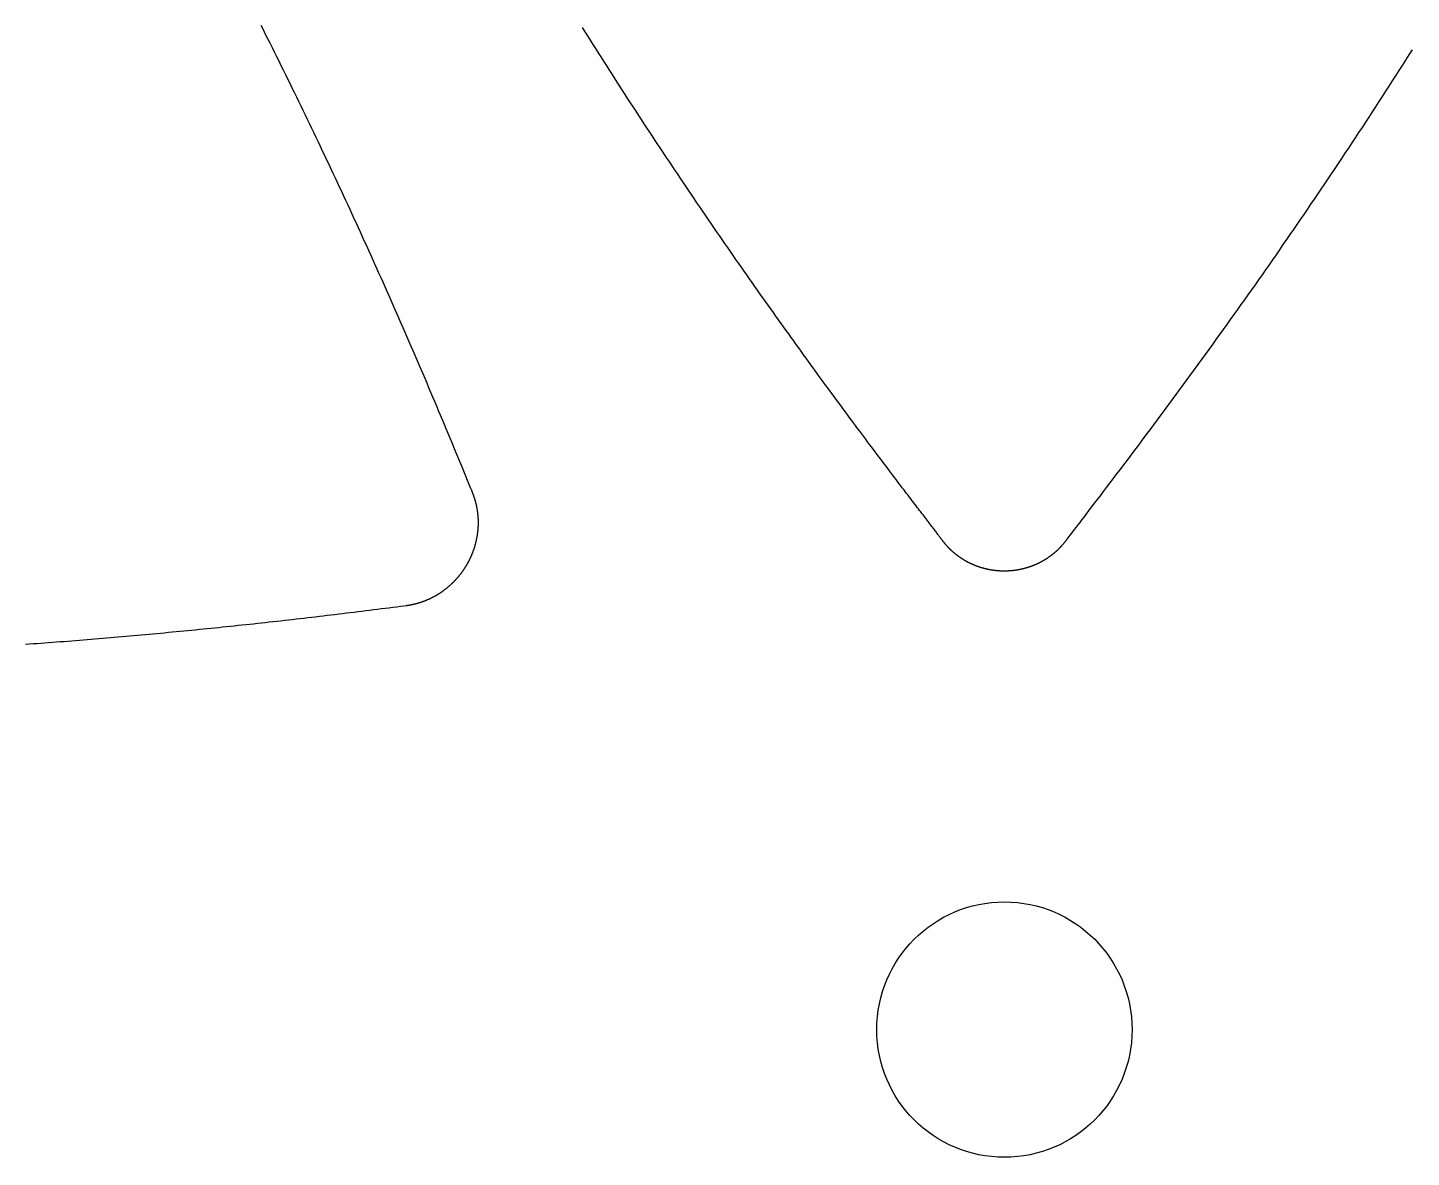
# Model space of a CAD drawing. Extents: x -3 to 136, y 0 to 121.
# Drawn here: x 38.52 to 54.78, y 30.37 to 43.64 of the extents above; entities that cross this region are included whole.
import ezdxf

# ---------------------------------------------------------------- set-up
doc = ezdxf.new("R2010")
doc.units = 0
doc.layers.get('0').update_dxf_attribs({"linetype": 'CONTINUOUS'})

msp = doc.modelspace()

# ---------------------------------------------------------------- linework, layer by layer
for points in [[(41.2613, 43.6659, 0), (41.2877, 43.6135, 0), (41.3141, 43.561, 0), (41.3405, 43.5086, 0), (41.3668, 43.456, 0), (41.3931, 43.4035, 0), (41.4194, 43.3509, 0), (41.4456, 43.2983, 0), (41.4718, 43.2456, 0), (41.4979, 43.193, 0), (41.5239, 43.1404, 0), (41.5499, 43.0877, 0), (41.5758, 43.0351, 0), (41.6017, 42.9824, 0), (41.6276, 42.9297, 0), (41.6534, 42.877, 0), (41.6791, 42.8243, 0), (41.7048, 42.7716, 0), (41.7304, 42.7189, 0), (41.756, 42.6662, 0), (41.7815, 42.6134, 0), (41.807, 42.5607, 0), (41.8325, 42.5079, 0), (41.8578, 42.4551, 0), (41.8832, 42.4023, 0), (41.9085, 42.3495, 0), (41.9337, 42.2967, 0), (41.9589, 42.2439, 0), (41.984, 42.191, 0), (42.0091, 42.1381, 0), (42.0342, 42.0852, 0), (42.0592, 42.0323, 0), (42.0841, 41.9794, 0), (42.109, 41.9265, 0), (42.1339, 41.8735, 0), (42.1587, 41.8205, 0), (42.1835, 41.7675, 0), (42.2082, 41.7145, 0), (42.2329, 41.6615, 0), (42.2576, 41.6084, 0), (42.2821, 41.5553, 0), (42.3067, 41.5022, 0), (42.3312, 41.4491, 0), (42.3557, 41.396, 0), (42.3801, 41.3428, 0), (42.4045, 41.2896, 0), (42.4288, 41.2364, 0), (42.4531, 41.1831, 0), (42.4774, 41.1299, 0), (42.5016, 41.0766, 0), (42.5258, 41.0233, 0), (42.5499, 40.9699, 0), (42.574, 40.9165, 0), (42.598, 40.8631, 0), (42.6221, 40.8097, 0), (42.646, 40.7563, 0), (42.67, 40.7028, 0), (42.6939, 40.6493, 0), (42.7177, 40.5957, 0), (42.7416, 40.5421, 0), (42.7653, 40.4885, 0), (42.7891, 40.4349, 0), (42.8128, 40.3812, 0), (42.8365, 40.3275, 0), (42.8601, 40.2738, 0), (42.8837, 40.2201, 0), (42.9073, 40.1663, 0), (42.9308, 40.1124, 0), (42.9543, 40.0586, 0), (42.9778, 40.0047, 0), (43.0012, 39.9507, 0), (43.0246, 39.8968, 0), (43.0479, 39.8428, 0), (43.0713, 39.7887, 0), (43.0946, 39.7347, 0), (43.1178, 39.6805, 0), (43.141, 39.6264, 0), (43.1642, 39.5722, 0), (43.1874, 39.518, 0), (43.2105, 39.4637, 0), (43.2336, 39.4094, 0), (43.2566, 39.3552, 0), (43.2795, 39.3013, 0), (43.3022, 39.2476, 0), (43.3248, 39.1941, 0), (43.3473, 39.1407, 0), (43.3697, 39.0873, 0), (43.3921, 39.0339, 0), (43.4144, 38.9805, 0), (43.4368, 38.927, 0), (43.4592, 38.8733, 0), (43.4816, 38.8194, 0), (43.5041, 38.7652, 0), (43.5267, 38.7107, 0), (43.5494, 38.6557, 0), (43.5723, 38.6004, 0), (43.5953, 38.5446, 0), (43.6184, 38.4882, 0), (43.6418, 38.4312, 0), (43.6654, 38.3736, 0), (43.6876, 38.3195, 0), (43.7067, 38.2727, 0), (43.7228, 38.2334, 0), (43.7357, 38.2018, 0), (43.7453, 38.1782, 0)], [(49.2643, 37.6225, 0), (49.2614, 37.6266, 0), (49.2581, 37.6311, 0), (49.2544, 37.6361, 0), (49.2504, 37.6416, 0), (49.2459, 37.6476, 0), (49.241, 37.654, 0), (49.2358, 37.661, 0), (49.2302, 37.6684, 0), (49.2243, 37.6762, 0), (49.2179, 37.6846, 0), (49.2112, 37.6934, 0), (49.2041, 37.7027, 0), (49.1967, 37.7125, 0), (49.1889, 37.7227, 0), (49.1807, 37.7333, 0), (49.1722, 37.7445, 0), (49.1633, 37.7561, 0), (49.1541, 37.7681, 0), (49.1445, 37.7806, 0), (49.1346, 37.7935, 0), (49.1243, 37.8069, 0), (49.1137, 37.8207, 0), (49.1028, 37.835, 0), (49.0915, 37.8497, 0), (49.0799, 37.8649, 0), (49.0679, 37.8805, 0), (49.0556, 37.8965, 0), (49.043, 37.9129, 0), (49.0301, 37.9298, 0), (49.0169, 37.9471, 0), (49.0033, 37.9648, 0), (48.9894, 37.9829, 0), (48.9752, 38.0015, 0), (48.9607, 38.0205, 0), (48.9458, 38.0399, 0), (48.9307, 38.0597, 0), (48.9153, 38.0799, 0), (48.8995, 38.1005, 0), (48.8835, 38.1215, 0), (48.8671, 38.1429, 0), (48.8505, 38.1648, 0), (48.8336, 38.187, 0), (48.8164, 38.2096, 0), (48.7989, 38.2326, 0), (48.7811, 38.256, 0), (48.763, 38.2798, 0), (48.7446, 38.304, 0), (48.726, 38.3286, 0), (48.7071, 38.3535, 0), (48.6879, 38.3789, 0), (48.6685, 38.4046, 0), (48.6487, 38.4306, 0), (48.6288, 38.4571, 0), (48.6085, 38.4839, 0), (48.588, 38.5111, 0), (48.5672, 38.5387, 0), (48.5462, 38.5666, 0), (48.5249, 38.5949, 0), (48.5034, 38.6235, 0), (48.4816, 38.6525, 0), (48.4596, 38.6819, 0), (48.4373, 38.7116, 0), (48.4148, 38.7417, 0), (48.3921, 38.7721, 0), (48.3691, 38.8028, 0), (48.3459, 38.8339, 0), (48.3224, 38.8654, 0), (48.2988, 38.8971, 0), (48.2749, 38.9292, 0), (48.2507, 38.9617, 0), (48.2264, 38.9945, 0), (48.2018, 39.0276, 0), (48.177, 39.061, 0), (48.152, 39.0948, 0), (48.1268, 39.1289, 0), (48.1014, 39.1633, 0), (48.0758, 39.198, 0), (48.05, 39.233, 0), (48.0239, 39.2684, 0), (47.9977, 39.3041, 0), (47.9713, 39.34, 0), (47.9446, 39.3763, 0), (47.9178, 39.4129, 0), (47.8908, 39.4498, 0), (47.8636, 39.487, 0), (47.8363, 39.5245, 0), (47.8087, 39.5623, 0), (47.781, 39.6003, 0), (47.753, 39.6387, 0), (47.725, 39.6774, 0), (47.6967, 39.7163, 0), (47.6683, 39.7555, 0), (47.6397, 39.795, 0), (47.6109, 39.8348, 0), (47.582, 39.8749, 0), (47.5529, 39.9152, 0), (47.5236, 39.9558, 0), (47.4942, 39.9967, 0), (47.4647, 40.0379, 0), (47.435, 40.0793, 0), (47.4051, 40.121, 0), (47.3751, 40.1629, 0), (47.345, 40.2051, 0), (47.3147, 40.2476, 0), (47.2843, 40.2903, 0), (47.2537, 40.3332, 0), (47.2231, 40.3765, 0), (47.1922, 40.4199, 0), (47.1613, 40.4636, 0), (47.1302, 40.5076, 0), (47.099, 40.5518, 0), (47.0677, 40.5962, 0), (47.0363, 40.6409, 0), (47.0047, 40.6858, 0), (46.9731, 40.7309, 0), (46.9413, 40.7763, 0), (46.9094, 40.8219, 0), (46.8774, 40.8677, 0), (46.8453, 40.9137, 0), (46.8132, 40.96, 0), (46.7809, 41.0064, 0), (46.7485, 41.0531, 0), (46.716, 41.1, 0), (46.6834, 41.1471, 0), (46.6508, 41.1945, 0), (46.618, 41.242, 0), (46.5852, 41.2897, 0), (46.5523, 41.3377, 0), (46.5193, 41.3858, 0), (46.4862, 41.4341, 0), (46.4531, 41.4827, 0), (46.4199, 41.5314, 0), (46.3867, 41.5801, 0), (46.3536, 41.6288, 0), (46.3206, 41.6775, 0), (46.2876, 41.7263, 0), (46.2547, 41.775, 0), (46.2218, 41.8238, 0), (46.1889, 41.8726, 0), (46.1562, 41.9214, 0), (46.1234, 41.9702, 0), (46.0908, 42.019, 0), (46.0582, 42.0678, 0), (46.0256, 42.1166, 0), (45.9931, 42.1655, 0), (45.9606, 42.2143, 0), (45.9282, 42.2632, 0), (45.8959, 42.312, 0), (45.8636, 42.3609, 0), (45.8313, 42.4098, 0), (45.7991, 42.4587, 0), (45.767, 42.5077, 0), (45.7349, 42.5566, 0), (45.7029, 42.6056, 0), (45.6709, 42.6545, 0), (45.639, 42.7035, 0), (45.6071, 42.7525, 0), (45.5752, 42.8015, 0), (45.5435, 42.8505, 0), (45.5117, 42.8996, 0), (45.48, 42.9486, 0), (45.4484, 42.9977, 0), (45.4168, 43.0468, 0), (45.3853, 43.0959, 0), (45.3538, 43.145, 0), (45.3224, 43.1941, 0), (45.291, 43.2433, 0), (45.2597, 43.2924, 0), (45.2284, 43.3416, 0), (45.1972, 43.3908, 0), (45.166, 43.44, 0), (45.1349, 43.4892, 0), (45.1038, 43.5385, 0), (45.0728, 43.5877, 0), (45.0418, 43.637, 0)], [(54.7904, 43.3759, 0), (54.7517, 43.315, 0), (54.713, 43.254, 0), (54.6742, 43.1932, 0), (54.6353, 43.1323, 0), (54.5963, 43.0714, 0), (54.5572, 43.0106, 0), (54.518, 42.9498, 0), (54.4788, 42.889, 0), (54.4395, 42.8283, 0), (54.4001, 42.7675, 0), (54.3606, 42.7068, 0), (54.3211, 42.6461, 0), (54.2814, 42.5854, 0), (54.2417, 42.5247, 0), (54.2019, 42.464, 0), (54.162, 42.4034, 0), (54.122, 42.3428, 0), (54.0819, 42.2821, 0), (54.0418, 42.2215, 0), (54.0016, 42.161, 0), (53.9613, 42.1005, 0), (53.9211, 42.0402, 0), (53.8808, 41.98, 0), (53.8405, 41.9198, 0), (53.8002, 41.8598, 0), (53.7599, 41.7999, 0), (53.7195, 41.7401, 0), (53.6791, 41.6804, 0), (53.6387, 41.6207, 0), (53.5983, 41.5611, 0), (53.5578, 41.5017, 0), (53.5173, 41.4423, 0), (53.4767, 41.3829, 0), (53.4361, 41.3237, 0), (53.3954, 41.2645, 0), (53.3547, 41.2054, 0), (53.314, 41.1463, 0), (53.2732, 41.0873, 0), (53.2323, 41.0283, 0), (53.1914, 40.9694, 0), (53.1504, 40.9106, 0), (53.1094, 40.8518, 0), (53.0683, 40.793, 0), (53.0271, 40.7343, 0), (52.9859, 40.6755, 0), (52.9446, 40.6169, 0), (52.9033, 40.5582, 0), (52.8618, 40.4996, 0), (52.8203, 40.441, 0), (52.7787, 40.3824, 0), (52.737, 40.3238, 0), (52.6953, 40.2652, 0), (52.6535, 40.2067, 0), (52.6115, 40.1481, 0), (52.5695, 40.0895, 0), (52.5274, 40.031, 0), (52.4852, 39.9724, 0), (52.4429, 39.9138, 0), (52.4005, 39.8552, 0), (52.358, 39.7965, 0), (52.3155, 39.7379, 0), (52.2728, 39.6792, 0), (52.23, 39.6205, 0), (52.1871, 39.5617, 0), (52.144, 39.503, 0), (52.1009, 39.4442, 0), (52.0576, 39.3853, 0), (52.0143, 39.3264, 0), (51.9708, 39.2674, 0), (51.9272, 39.2084, 0), (51.8835, 39.1493, 0), (51.8396, 39.0902, 0), (51.7956, 39.031, 0), (51.7515, 38.9717, 0), (51.7072, 38.9124, 0), (51.6629, 38.853, 0), (51.6183, 38.7935, 0), (51.5737, 38.7339, 0), (51.5289, 38.6743, 0), (51.4843, 38.615, 0), (51.4405, 38.5569, 0), (51.3975, 38.4999, 0), (51.3554, 38.4442, 0), (51.3142, 38.3897, 0), (51.2739, 38.3367, 0), (51.2347, 38.285, 0), (51.1966, 38.2347, 0), (51.1595, 38.186, 0), (51.1236, 38.1389, 0), (51.0889, 38.0933, 0), (51.0555, 38.0495, 0), (51.0234, 38.0074, 0), (50.9926, 37.9671, 0), (50.9632, 37.9286, 0), (50.9353, 37.8921, 0), (50.9088, 37.8575, 0), (50.884, 37.8249, 0), (50.8607, 37.7944, 0), (50.839, 37.7661, 0), (50.8191, 37.7399, 0), (50.8008, 37.716, 0), (50.7844, 37.6943, 0), (50.7698, 37.675, 0), (50.7571, 37.6582, 0), (50.7463, 37.6437, 0), (50.7375, 37.6319, 0), (50.7307, 37.6225, 0)], [(43.7453, 38.1782, 0), (43.7471, 38.1739, 0), (43.7488, 38.1696, 0), (43.7505, 38.1653, 0), (43.7522, 38.161, 0), (43.7538, 38.1566, 0), (43.7555, 38.1523, 0), (43.7571, 38.1479, 0), (43.7587, 38.1436, 0), (43.7603, 38.1392, 0), (43.7618, 38.1349, 0), (43.7633, 38.1305, 0), (43.7648, 38.1261, 0), (43.7663, 38.1217, 0), (43.7678, 38.1173, 0), (43.7692, 38.1129, 0), (43.7706, 38.1085, 0), (43.772, 38.1041, 0), (43.7734, 38.0997, 0), (43.7747, 38.0953, 0), (43.7761, 38.0908, 0), (43.7774, 38.0864, 0), (43.7786, 38.0819, 0), (43.7799, 38.0775, 0), (43.7811, 38.073, 0), (43.7824, 38.0686, 0), (43.7835, 38.0641, 0), (43.7847, 38.0596, 0), (43.7859, 38.0551, 0), (43.787, 38.0506, 0), (43.7881, 38.0461, 0), (43.7892, 38.0416, 0), (43.7902, 38.0371, 0), (43.7912, 38.0326, 0), (43.7923, 38.0281, 0), (43.7932, 38.0236, 0), (43.7942, 38.0191, 0), (43.7952, 38.0145, 0), (43.7961, 38.01, 0), (43.797, 38.0055, 0), (43.7979, 38.0009, 0), (43.7987, 37.9964, 0), (43.7995, 37.9918, 0), (43.8003, 37.9873, 0), (43.8011, 37.9827, 0), (43.8019, 37.9781, 0), (43.8026, 37.9736, 0), (43.8034, 37.969, 0), (43.8041, 37.9644, 0), (43.8047, 37.9598, 0), (43.8054, 37.9552, 0), (43.806, 37.9506, 0), (43.8066, 37.9461, 0), (43.8072, 37.9415, 0), (43.8078, 37.9369, 0), (43.8083, 37.9323, 0), (43.8088, 37.9276, 0), (43.8093, 37.923, 0), (43.8098, 37.9184, 0), (43.8102, 37.9138, 0), (43.8107, 37.9092, 0), (43.8111, 37.9046, 0), (43.8115, 37.9, 0), (43.8118, 37.8953, 0), (43.8122, 37.8907, 0), (43.8125, 37.8861, 0), (43.8128, 37.8814, 0), (43.813, 37.8768, 0), (43.8133, 37.8722, 0), (43.8135, 37.8675, 0), (43.8137, 37.8629, 0), (43.8139, 37.8583, 0), (43.8141, 37.8536, 0), (43.8142, 37.849, 0), (43.8143, 37.8443, 0), (43.8144, 37.8397, 0), (43.8145, 37.8351, 0), (43.8145, 37.8304, 0), (43.8145, 37.8258, 0), (43.8145, 37.8212, 0), (43.8145, 37.8165, 0), (43.8145, 37.8119, 0), (43.8144, 37.8072, 0), (43.8143, 37.8026, 0), (43.8142, 37.798, 0), (43.8141, 37.7933, 0), (43.8139, 37.7887, 0), (43.8138, 37.7841, 0), (43.8136, 37.7795, 0), (43.8133, 37.7748, 0), (43.8131, 37.7702, 0), (43.8128, 37.7656, 0), (43.8126, 37.7609, 0), (43.8123, 37.7563, 0), (43.8119, 37.7517, 0), (43.8116, 37.7471, 0), (43.8112, 37.7425, 0), (43.8108, 37.7379, 0), (43.8104, 37.7332, 0), (43.8099, 37.7286, 0), (43.8095, 37.724, 0), (43.809, 37.7194, 0), (43.8085, 37.7148, 0), (43.808, 37.7102, 0), (43.8074, 37.7056, 0), (43.8069, 37.701, 0), (43.8063, 37.6964, 0), (43.8056, 37.6918, 0), (43.805, 37.6872, 0), (43.8044, 37.6826, 0), (43.8037, 37.6781, 0), (43.803, 37.6735, 0), (43.8023, 37.6689, 0), (43.8015, 37.6643, 0), (43.8007, 37.6598, 0), (43.8, 37.6552, 0), (43.7992, 37.6506, 0), (43.7983, 37.6461, 0), (43.7975, 37.6415, 0), (43.7966, 37.637, 0), (43.7957, 37.6324, 0), (43.7948, 37.6279, 0), (43.7939, 37.6233, 0), (43.7929, 37.6188, 0), (43.7919, 37.6143, 0), (43.7909, 37.6097, 0), (43.7899, 37.6052, 0), (43.7889, 37.6007, 0), (43.7878, 37.5962, 0), (43.7867, 37.5917, 0), (43.7856, 37.5872, 0), (43.7845, 37.5826, 0), (43.7833, 37.5782, 0), (43.7821, 37.5737, 0), (43.781, 37.5692, 0), (43.7797, 37.5647, 0), (43.7785, 37.5602, 0), (43.7773, 37.5557, 0), (43.776, 37.5513, 0), (43.7747, 37.5468, 0), (43.7734, 37.5424, 0), (43.772, 37.5379, 0), (43.7707, 37.5335, 0), (43.7693, 37.529, 0), (43.7679, 37.5246, 0), (43.7665, 37.5202, 0), (43.765, 37.5158, 0), (43.7636, 37.5114, 0), (43.7621, 37.507, 0), (43.7606, 37.5026, 0), (43.7591, 37.4982, 0), (43.7575, 37.4938, 0), (43.756, 37.4895, 0), (43.7544, 37.4851, 0), (43.7528, 37.4808, 0), (43.7511, 37.4764, 0), (43.7495, 37.4721, 0), (43.7478, 37.4678, 0), (43.7462, 37.4634, 0), (43.7445, 37.4591, 0), (43.7427, 37.4548, 0), (43.741, 37.4505, 0), (43.7392, 37.4463, 0), (43.7374, 37.442, 0), (43.7356, 37.4377, 0), (43.7338, 37.4334, 0), (43.732, 37.4292, 0), (43.7301, 37.425, 0), (43.7282, 37.4207, 0), (43.7263, 37.4165, 0), (43.7244, 37.4123, 0), (43.7225, 37.4081, 0), (43.7205, 37.4039, 0), (43.7186, 37.3997, 0), (43.7166, 37.3955, 0), (43.7145, 37.3913, 0), (43.7125, 37.3872, 0), (43.7105, 37.383, 0), (43.7084, 37.3789, 0), (43.7063, 37.3748, 0), (43.7042, 37.3706, 0), (43.7021, 37.3665, 0), (43.6999, 37.3624, 0), (43.6977, 37.3583, 0), (43.6956, 37.3543, 0), (43.6933, 37.3502, 0), (43.6911, 37.3461, 0), (43.6889, 37.3421, 0), (43.6866, 37.338, 0), (43.6843, 37.334, 0), (43.682, 37.33, 0), (43.6797, 37.326, 0), (43.6774, 37.322, 0), (43.675, 37.318, 0), (43.6727, 37.314, 0), (43.6703, 37.3101, 0), (43.6679, 37.3061, 0), (43.6654, 37.3022, 0), (43.663, 37.2982, 0), (43.6605, 37.2943, 0), (43.658, 37.2904, 0), (43.6555, 37.2865, 0), (43.653, 37.2826, 0), (43.6505, 37.2787, 0), (43.6479, 37.2749, 0), (43.6453, 37.271, 0), (43.6427, 37.2672, 0), (43.6401, 37.2633, 0), (43.6375, 37.2595, 0), (43.6349, 37.2557, 0), (43.6322, 37.2519, 0), (43.6295, 37.2481, 0), (43.6268, 37.2443, 0), (43.6241, 37.2406, 0), (43.6214, 37.2368, 0), (43.6186, 37.2331, 0), (43.6158, 37.2294, 0), (43.613, 37.2257, 0), (43.6102, 37.222, 0), (43.6074, 37.2183, 0), (43.6046, 37.2146, 0), (43.6017, 37.2109, 0), (43.5988, 37.2073, 0), (43.5959, 37.2037, 0), (43.593, 37.2, 0), (43.5901, 37.1964, 0), (43.5872, 37.1928, 0), (43.5842, 37.1893, 0), (43.5812, 37.1857, 0), (43.5782, 37.1821, 0), (43.5752, 37.1786, 0), (43.5722, 37.1751, 0), (43.5692, 37.1716, 0), (43.5661, 37.1681, 0), (43.563, 37.1646, 0), (43.56, 37.1611, 0), (43.5569, 37.1577, 0), (43.5537, 37.1543, 0), (43.5506, 37.1508, 0), (43.5475, 37.1474, 0), (43.5443, 37.1441, 0), (43.5411, 37.1407, 0), (43.5379, 37.1373, 0), (43.5347, 37.134, 0), (43.5315, 37.1307, 0), (43.5282, 37.1273, 0), (43.525, 37.124, 0), (43.5217, 37.1208, 0), (43.5184, 37.1175, 0), (43.5151, 37.1143, 0), (43.5118, 37.111, 0), (43.5085, 37.1078, 0), (43.5051, 37.1046, 0), (43.5018, 37.1014, 0), (43.4984, 37.0982, 0), (43.495, 37.0951, 0), (43.4916, 37.0919, 0), (43.4882, 37.0888, 0), (43.4848, 37.0857, 0), (43.4813, 37.0826, 0), (43.4779, 37.0795, 0), (43.4744, 37.0765, 0), (43.4709, 37.0734, 0), (43.4674, 37.0704, 0), (43.4639, 37.0674, 0), (43.4604, 37.0644, 0), (43.4568, 37.0614, 0), (43.4532, 37.0585, 0), (43.4497, 37.0555, 0), (43.4461, 37.0526, 0), (43.4425, 37.0497, 0), (43.4389, 37.0468, 0), (43.4353, 37.0439, 0), (43.4316, 37.0411, 0), (43.428, 37.0382, 0), (43.4243, 37.0354, 0), (43.4206, 37.0326, 0), (43.4169, 37.0298, 0), (43.4132, 37.027, 0), (43.4095, 37.0243, 0), (43.4058, 37.0215, 0), (43.402, 37.0188, 0), (43.3982, 37.0161, 0), (43.3945, 37.0134, 0), (43.3907, 37.0108, 0), (43.3869, 37.0081, 0), (43.3831, 37.0055, 0), (43.3793, 37.0029, 0), (43.3754, 37.0003, 0), (43.3716, 36.9977, 0), (43.3677, 36.9951, 0), (43.3638, 36.9926, 0), (43.3599, 36.9901, 0), (43.356, 36.9876, 0), (43.3521, 36.9851, 0), (43.3482, 36.9826, 0), (43.3443, 36.9802, 0), (43.3403, 36.9777, 0), (43.3364, 36.9753, 0), (43.3324, 36.9729, 0), (43.3284, 36.9705, 0), (43.3244, 36.9682, 0), (43.3204, 36.9658, 0), (43.3164, 36.9635, 0), (43.3124, 36.9612, 0), (43.3083, 36.9589, 0), (43.3043, 36.9567, 0), (43.3002, 36.9544, 0), (43.2961, 36.9522, 0), (43.292, 36.95, 0), (43.288, 36.9478, 0), (43.2839, 36.9456, 0), (43.2797, 36.9435, 0), (43.2756, 36.9414, 0), (43.2715, 36.9393, 0), (43.2673, 36.9372, 0), (43.2632, 36.9351, 0), (43.259, 36.9331, 0), (43.2549, 36.931, 0), (43.2507, 36.929, 0), (43.2465, 36.9271, 0), (43.2423, 36.9251, 0), (43.2381, 36.9232, 0), (43.2339, 36.9212, 0), (43.2297, 36.9193, 0), (43.2254, 36.9175, 0), (43.2212, 36.9156, 0), (43.2169, 36.9138, 0), (43.2127, 36.9119, 0), (43.2084, 36.9101, 0), (43.2041, 36.9084, 0), (43.1999, 36.9066, 0), (43.1956, 36.9049, 0), (43.1913, 36.9032, 0), (43.187, 36.9015, 0), (43.1827, 36.8998, 0), (43.1783, 36.8981, 0), (43.174, 36.8965, 0), (43.1697, 36.8949, 0), (43.1653, 36.8933, 0), (43.161, 36.8918, 0), (43.1566, 36.8902, 0), (43.1522, 36.8887, 0), (43.1479, 36.8872, 0), (43.1435, 36.8857, 0), (43.1391, 36.8842, 0), (43.1347, 36.8828, 0), (43.1303, 36.8814, 0), (43.1259, 36.88, 0), (43.1215, 36.8786, 0), (43.1171, 36.8773, 0), (43.1126, 36.876, 0), (43.1082, 36.8746, 0), (43.1038, 36.8734, 0), (43.0993, 36.8721, 0), (43.0949, 36.8709, 0), (43.0904, 36.8696, 0), (43.0859, 36.8684, 0), (43.0815, 36.8673, 0), (43.077, 36.8661, 0), (43.0725, 36.865, 0), (43.068, 36.8639, 0), (43.0635, 36.8628, 0), (43.059, 36.8617, 0), (43.0545, 36.8607, 0), (43.05, 36.8597, 0), (43.0455, 36.8587, 0), (43.041, 36.8577, 0), (43.0364, 36.8568, 0), (43.0319, 36.8558, 0), (43.0274, 36.8549, 0), (43.0228, 36.854, 0), (43.0183, 36.8532, 0), (43.0137, 36.8523, 0), (43.0092, 36.8515, 0), (43.0046, 36.8507, 0), (43, 36.85, 0), (42.9955, 36.8492, 0), (42.9909, 36.8485, 0), (42.9863, 36.8478, 0), (42.9817, 36.8471, 0), (42.9771, 36.8465, 0), (42.9725, 36.8458, 0), (42.9679, 36.8452, 0)], [(50.7307, 37.6225, 0), (50.7281, 37.6189, 0), (50.7255, 37.6153, 0), (50.7228, 37.6117, 0), (50.7202, 37.6082, 0), (50.7175, 37.6046, 0), (50.7148, 37.6011, 0), (50.7121, 37.5976, 0), (50.7093, 37.594, 0), (50.7066, 37.5905, 0), (50.7038, 37.5871, 0), (50.701, 37.5836, 0), (50.6982, 37.5801, 0), (50.6954, 37.5767, 0), (50.6926, 37.5733, 0), (50.6897, 37.5699, 0), (50.6868, 37.5665, 0), (50.6839, 37.5631, 0), (50.681, 37.5597, 0), (50.6781, 37.5564, 0), (50.6751, 37.5531, 0), (50.6722, 37.5497, 0), (50.6692, 37.5464, 0), (50.6662, 37.5432, 0), (50.6632, 37.5399, 0), (50.6602, 37.5366, 0), (50.6571, 37.5334, 0), (50.6541, 37.5302, 0), (50.651, 37.527, 0), (50.6479, 37.5238, 0), (50.6448, 37.5206, 0), (50.6416, 37.5175, 0), (50.6385, 37.5143, 0), (50.6353, 37.5112, 0), (50.6322, 37.5081, 0), (50.629, 37.505, 0), (50.6258, 37.5019, 0), (50.6226, 37.4988, 0), (50.6193, 37.4958, 0), (50.6161, 37.4928, 0), (50.6128, 37.4898, 0), (50.6095, 37.4868, 0), (50.6062, 37.4838, 0), (50.6029, 37.4808, 0), (50.5996, 37.4779, 0), (50.5962, 37.4749, 0), (50.5929, 37.472, 0), (50.5895, 37.4691, 0), (50.5861, 37.4663, 0), (50.5827, 37.4634, 0), (50.5793, 37.4606, 0), (50.5758, 37.4577, 0), (50.5724, 37.4549, 0), (50.5689, 37.4521, 0), (50.5655, 37.4493, 0), (50.562, 37.4466, 0), (50.5585, 37.4438, 0), (50.5549, 37.4411, 0), (50.5514, 37.4384, 0), (50.5479, 37.4357, 0), (50.5443, 37.433, 0), (50.5407, 37.4304, 0), (50.5371, 37.4278, 0), (50.5335, 37.4251, 0), (50.5299, 37.4225, 0), (50.5263, 37.4199, 0), (50.5226, 37.4174, 0), (50.519, 37.4148, 0), (50.5153, 37.4123, 0), (50.5116, 37.4098, 0), (50.5079, 37.4073, 0), (50.5042, 37.4048, 0), (50.5005, 37.4024, 0), (50.4968, 37.3999, 0), (50.493, 37.3975, 0), (50.4893, 37.3951, 0), (50.4855, 37.3927, 0), (50.4817, 37.3903, 0), (50.4779, 37.388, 0), (50.4741, 37.3857, 0), (50.4703, 37.3834, 0), (50.4665, 37.3811, 0), (50.4626, 37.3788, 0), (50.4588, 37.3765, 0), (50.4549, 37.3743, 0), (50.4511, 37.3721, 0), (50.4472, 37.3699, 0), (50.4433, 37.3677, 0), (50.4394, 37.3656, 0), (50.4355, 37.3635, 0), (50.4316, 37.3613, 0), (50.4276, 37.3592, 0), (50.4237, 37.3572, 0), (50.4198, 37.3551, 0), (50.4158, 37.3531, 0), (50.4118, 37.3511, 0), (50.4078, 37.3491, 0), (50.4039, 37.3471, 0), (50.3999, 37.3451, 0), (50.3959, 37.3432, 0), (50.3918, 37.3413, 0), (50.3878, 37.3394, 0), (50.3838, 37.3375, 0), (50.3797, 37.3356, 0), (50.3757, 37.3338, 0), (50.3716, 37.332, 0), (50.3676, 37.3302, 0), (50.3635, 37.3284, 0), (50.3594, 37.3267, 0), (50.3553, 37.3249, 0), (50.3512, 37.3232, 0), (50.3471, 37.3215, 0), (50.343, 37.3198, 0), (50.3388, 37.3182, 0), (50.3347, 37.3165, 0), (50.3306, 37.3149, 0), (50.3264, 37.3133, 0), (50.3222, 37.3117, 0), (50.3181, 37.3102, 0), (50.3139, 37.3086, 0), (50.3097, 37.3071, 0), (50.3055, 37.3056, 0), (50.3013, 37.3042, 0), (50.2971, 37.3027, 0), (50.2929, 37.3013, 0), (50.2887, 37.2998, 0), (50.2845, 37.2984, 0), (50.2802, 37.2971, 0), (50.276, 37.2957, 0), (50.2717, 37.2944, 0), (50.2675, 37.2931, 0), (50.2632, 37.2918, 0), (50.2589, 37.2905, 0), (50.2547, 37.2893, 0), (50.2504, 37.288, 0), (50.2461, 37.2868, 0), (50.2418, 37.2856, 0), (50.2375, 37.2845, 0), (50.2332, 37.2833, 0), (50.2289, 37.2822, 0), (50.2245, 37.2811, 0), (50.2202, 37.28, 0), (50.2159, 37.2789, 0), (50.2116, 37.2779, 0), (50.2072, 37.2769, 0), (50.2029, 37.2759, 0), (50.1985, 37.2749, 0), (50.1941, 37.2739, 0), (50.1898, 37.273, 0), (50.1854, 37.2721, 0), (50.181, 37.2712, 0), (50.1767, 37.2703, 0), (50.1723, 37.2694, 0), (50.1679, 37.2686, 0), (50.1635, 37.2678, 0), (50.1591, 37.267, 0), (50.1547, 37.2662, 0), (50.1503, 37.2655, 0), (50.1459, 37.2648, 0), (50.1415, 37.2641, 0), (50.1371, 37.2634, 0), (50.1327, 37.2627, 0), (50.1283, 37.2621, 0), (50.1239, 37.2615, 0), (50.1195, 37.2609, 0), (50.1151, 37.2603, 0), (50.1107, 37.2597, 0), (50.1062, 37.2592, 0), (50.1018, 37.2587, 0), (50.0974, 37.2582, 0), (50.093, 37.2577, 0), (50.0885, 37.2573, 0), (50.0841, 37.2568, 0), (50.0797, 37.2564, 0), (50.0752, 37.256, 0), (50.0708, 37.2557, 0), (50.0664, 37.2553, 0), (50.0619, 37.255, 0), (50.0575, 37.2547, 0), (50.053, 37.2544, 0), (50.0486, 37.2542, 0), (50.0442, 37.254, 0), (50.0397, 37.2537, 0), (50.0353, 37.2536, 0), (50.0308, 37.2534, 0), (50.0264, 37.2532, 0), (50.0219, 37.2531, 0), (50.0175, 37.253, 0), (50.013, 37.2529, 0), (50.0086, 37.2528, 0), (50.0041, 37.2528, 0), (49.9997, 37.2528, 0), (49.9952, 37.2528, 0), (49.9908, 37.2528, 0), (49.9863, 37.2528, 0), (49.9819, 37.2529, 0), (49.9774, 37.253, 0), (49.973, 37.2531, 0), (49.9685, 37.2532, 0), (49.9641, 37.2534, 0), (49.9596, 37.2536, 0), (49.9552, 37.2538, 0), (49.9508, 37.254, 0), (49.9463, 37.2542, 0), (49.9419, 37.2545, 0), (49.9374, 37.2547, 0), (49.933, 37.255, 0), (49.9285, 37.2554, 0), (49.9241, 37.2557, 0), (49.9197, 37.2561, 0), (49.9152, 37.2564, 0), (49.9108, 37.2569, 0), (49.9064, 37.2573, 0), (49.9019, 37.2577, 0), (49.8975, 37.2582, 0), (49.8931, 37.2587, 0), (49.8886, 37.2592, 0), (49.8842, 37.2597, 0), (49.8798, 37.2603, 0), (49.8754, 37.2609, 0), (49.871, 37.2615, 0), (49.8665, 37.2621, 0), (49.8621, 37.2627, 0), (49.8577, 37.2634, 0), (49.8533, 37.2641, 0), (49.8489, 37.2648, 0), (49.8445, 37.2655, 0), (49.8401, 37.2663, 0), (49.8357, 37.267, 0), (49.8313, 37.2678, 0), (49.8269, 37.2687, 0), (49.8225, 37.2695, 0), (49.8181, 37.2703, 0), (49.8138, 37.2712, 0), (49.8094, 37.2721, 0), (49.805, 37.273, 0), (49.8007, 37.274, 0), (49.7963, 37.2749, 0), (49.792, 37.2759, 0), (49.7876, 37.2769, 0), (49.7833, 37.2779, 0), (49.779, 37.279, 0), (49.7746, 37.28, 0), (49.7703, 37.2811, 0), (49.766, 37.2822, 0), (49.7617, 37.2834, 0), (49.7574, 37.2845, 0), (49.7531, 37.2857, 0), (49.7488, 37.2869, 0), (49.7445, 37.2881, 0), (49.7402, 37.2893, 0), (49.736, 37.2906, 0), (49.7317, 37.2918, 0), (49.7274, 37.2931, 0), (49.7232, 37.2944, 0), (49.7189, 37.2958, 0), (49.7147, 37.2971, 0), (49.7105, 37.2985, 0), (49.7062, 37.2999, 0), (49.702, 37.3013, 0), (49.6978, 37.3027, 0), (49.6936, 37.3042, 0), (49.6894, 37.3057, 0), (49.6852, 37.3072, 0), (49.681, 37.3087, 0), (49.6769, 37.3102, 0), (49.6727, 37.3118, 0), (49.6685, 37.3134, 0), (49.6644, 37.315, 0), (49.6603, 37.3166, 0), (49.6561, 37.3182, 0), (49.652, 37.3199, 0), (49.6479, 37.3215, 0), (49.6438, 37.3232, 0), (49.6397, 37.325, 0), (49.6356, 37.3267, 0), (49.6315, 37.3285, 0), (49.6274, 37.3302, 0), (49.6233, 37.332, 0), (49.6193, 37.3339, 0), (49.6152, 37.3357, 0), (49.6112, 37.3376, 0), (49.6072, 37.3394, 0), (49.6031, 37.3413, 0), (49.5991, 37.3432, 0), (49.5951, 37.3452, 0), (49.5911, 37.3471, 0), (49.5871, 37.3491, 0), (49.5832, 37.3511, 0), (49.5792, 37.3531, 0), (49.5752, 37.3552, 0), (49.5713, 37.3572, 0), (49.5673, 37.3593, 0), (49.5634, 37.3614, 0), (49.5595, 37.3635, 0), (49.5556, 37.3656, 0), (49.5517, 37.3678, 0), (49.5478, 37.37, 0), (49.5439, 37.3722, 0), (49.5401, 37.3744, 0), (49.5362, 37.3766, 0), (49.5323, 37.3789, 0), (49.5285, 37.3811, 0), (49.5247, 37.3834, 0), (49.5209, 37.3857, 0), (49.5171, 37.388, 0), (49.5133, 37.3904, 0), (49.5095, 37.3928, 0), (49.5057, 37.3951, 0), (49.502, 37.3976, 0), (49.4982, 37.4, 0), (49.4945, 37.4024, 0), (49.4908, 37.4049, 0), (49.4871, 37.4073, 0), (49.4834, 37.4098, 0), (49.4797, 37.4124, 0), (49.476, 37.4149, 0), (49.4724, 37.4174, 0), (49.4687, 37.42, 0), (49.4651, 37.4226, 0), (49.4615, 37.4252, 0), (49.4579, 37.4278, 0), (49.4543, 37.4304, 0), (49.4507, 37.4331, 0), (49.4472, 37.4358, 0), (49.4436, 37.4385, 0), (49.4401, 37.4412, 0), (49.4366, 37.4439, 0), (49.4331, 37.4466, 0), (49.4296, 37.4494, 0), (49.4261, 37.4522, 0), (49.4226, 37.455, 0), (49.4192, 37.4578, 0), (49.4157, 37.4606, 0), (49.4123, 37.4634, 0), (49.4089, 37.4663, 0), (49.4055, 37.4692, 0), (49.4022, 37.4721, 0), (49.3988, 37.475, 0), (49.3955, 37.4779, 0), (49.3921, 37.4809, 0), (49.3888, 37.4838, 0), (49.3855, 37.4868, 0), (49.3822, 37.4898, 0), (49.379, 37.4928, 0), (49.3757, 37.4958, 0), (49.3725, 37.4989, 0), (49.3693, 37.5019, 0), (49.3661, 37.505, 0), (49.3629, 37.5081, 0), (49.3597, 37.5112, 0), (49.3565, 37.5143, 0), (49.3534, 37.5175, 0), (49.3503, 37.5206, 0), (49.3472, 37.5238, 0), (49.3441, 37.527, 0), (49.341, 37.5302, 0), (49.3379, 37.5334, 0), (49.3349, 37.5367, 0), (49.3319, 37.5399, 0), (49.3289, 37.5432, 0), (49.3259, 37.5465, 0), (49.3229, 37.5498, 0), (49.3199, 37.5531, 0), (49.317, 37.5564, 0), (49.314, 37.5598, 0), (49.3111, 37.5631, 0), (49.3082, 37.5665, 0), (49.3054, 37.5699, 0), (49.3025, 37.5733, 0), (49.2997, 37.5767, 0), (49.2968, 37.5801, 0), (49.294, 37.5836, 0), (49.2912, 37.5871, 0), (49.2885, 37.5905, 0), (49.2857, 37.594, 0), (49.283, 37.5976, 0), (49.2803, 37.6011, 0), (49.2776, 37.6046, 0), (49.2749, 37.6082, 0), (49.2722, 37.6117, 0), (49.2696, 37.6153, 0), (49.267, 37.6189, 0), (49.2643, 37.6225, 0)], [(42.9679, 36.8452, 0), (42.9433, 36.842, 0), (42.9041, 36.837, 0), (42.8583, 36.831, 0), (42.8128, 36.8252, 0), (42.7675, 36.8194, 0), (42.7219, 36.8136, 0), (42.6763, 36.8078, 0), (42.6308, 36.802, 0), (42.5854, 36.7963, 0), (42.54, 36.7906, 0), (42.4946, 36.7849, 0), (42.4492, 36.7793, 0), (42.4038, 36.7737, 0), (42.3584, 36.7681, 0), (42.313, 36.7625, 0), (42.2675, 36.7569, 0), (42.222, 36.7514, 0), (42.1766, 36.7459, 0), (42.1311, 36.7404, 0), (42.0856, 36.735, 0), (42.0401, 36.7295, 0), (41.9947, 36.7241, 0), (41.9492, 36.7188, 0), (41.9038, 36.7134, 0), (41.8583, 36.7081, 0), (41.8129, 36.7028, 0), (41.7674, 36.6975, 0), (41.722, 36.6923, 0), (41.6765, 36.6871, 0), (41.6311, 36.6819, 0), (41.5856, 36.6767, 0), (41.5402, 36.6716, 0), (41.4948, 36.6665, 0), (41.4493, 36.6614, 0), (41.4039, 36.6563, 0), (41.3584, 36.6513, 0), (41.3129, 36.6463, 0), (41.2675, 36.6413, 0), (41.222, 36.6363, 0), (41.1766, 36.6314, 0), (41.1311, 36.6265, 0), (41.0856, 36.6216, 0), (41.0401, 36.6168, 0), (40.9946, 36.612, 0), (40.9491, 36.6072, 0), (40.9036, 36.6024, 0), (40.8581, 36.5977, 0), (40.8126, 36.593, 0), (40.7671, 36.5883, 0), (40.7215, 36.5836, 0), (40.676, 36.579, 0), (40.6305, 36.5744, 0), (40.5849, 36.5698, 0), (40.5394, 36.5652, 0), (40.4939, 36.5607, 0), (40.4484, 36.5562, 0), (40.4029, 36.5518, 0), (40.3574, 36.5473, 0), (40.3119, 36.5429, 0), (40.2664, 36.5385, 0), (40.2209, 36.5342, 0), (40.1754, 36.5298, 0), (40.1299, 36.5256, 0), (40.0845, 36.5213, 0), (40.039, 36.517, 0), (39.9935, 36.5128, 0), (39.9481, 36.5087, 0), (39.9026, 36.5045, 0), (39.8572, 36.5004, 0), (39.8117, 36.4963, 0), (39.7663, 36.4922, 0), (39.7208, 36.4882, 0), (39.6754, 36.4842, 0), (39.63, 36.4802, 0), (39.5845, 36.4762, 0), (39.5391, 36.4723, 0), (39.4937, 36.4684, 0), (39.4483, 36.4645, 0), (39.4029, 36.4607, 0), (39.3574, 36.4569, 0), (39.312, 36.4531, 0), (39.2666, 36.4494, 0), (39.2212, 36.4456, 0), (39.1758, 36.442, 0), (39.1304, 36.4383, 0), (39.085, 36.4346, 0), (39.0396, 36.431, 0), (38.9942, 36.4275, 0), (38.9488, 36.4239, 0), (38.9034, 36.4204, 0), (38.858, 36.4169, 0), (38.8126, 36.4134, 0), (38.7672, 36.41, 0), (38.7218, 36.4066, 0), (38.6764, 36.4032, 0), (38.631, 36.3999, 0), (38.5856, 36.3966, 0), (38.5402, 36.3933, 0), (38.4948, 36.39, 0)]]:
    msp.add_polyline3d(points)
msp.add_circle((49.9995, 31.86722), 1.5)

doc.saveas('drawing.dxf')
